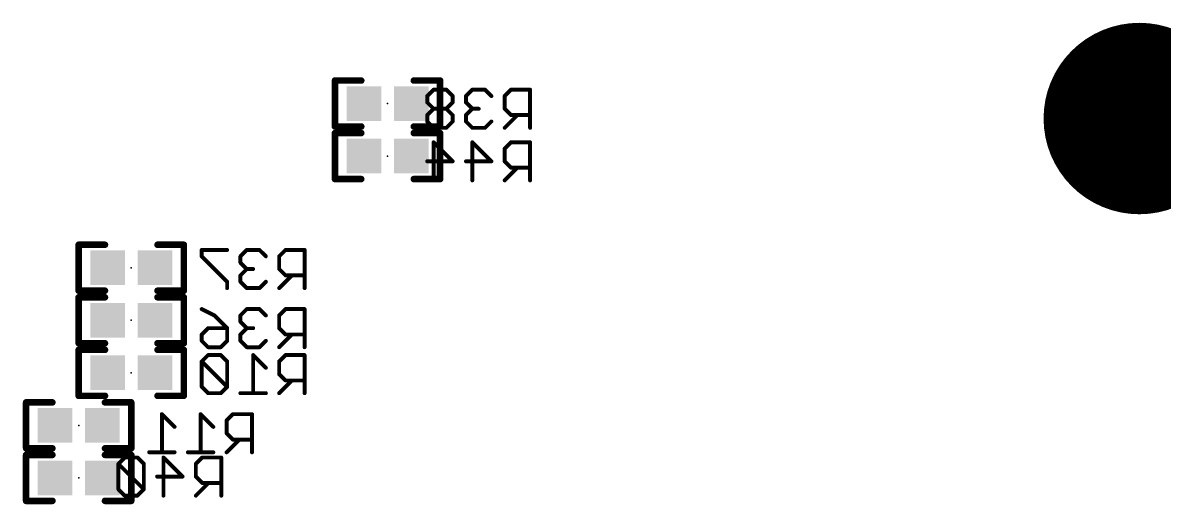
# Model space of a CAD drawing. Extents: x -36 to 36, y -94 to 86.
# Drawn here: x -10.86 to 11.2, y 15.11 to 24.42 of the extents above; entities that cross this region are included whole.
import ezdxf

# ---------------------------------------------------------------- set-up
doc = ezdxf.new("R2010")
doc.units = 0
for name, color, linetype in [('20', 7, 'CONTINUOUS'), ('22', 253, 'CONTINUOUS'), ('24', 7, 'CONTINUOUS'), ('26', 253, 'CONTINUOUS'), ('30', 253, 'CONTINUOUS'), ('32', 253, 'CONTINUOUS')]:
    doc.layers.add(name, color=color, linetype=linetype)

# ---------------------------------------------------------------- blocks, each defined once
blk = doc.blocks.new('RECT')
blk.add_solid([(-0.5, -0.5), (0.5, -0.5), (-0.5, 0.5), (0.5, 0.5)])

msp = doc.modelspace()

# ---------------------------------------------------------------- linework, layer by layer
at = {"layer": '20'}
msp.add_circle((10.72, 22.57), 1.8, dxfattribs=at)
at = {"layer": '22', "const_width": 0.0635}
for points in [[(-4.7943, 23.3045, 1), (-4.8578, 23.3045)], [(-4.826, 23.3362, 1), (-4.826, 23.2728)], [(-4.318, 23.2728, 1), (-4.318, 23.3362)], [(-3.302, 23.3362, 1), (-3.302, 23.2728)], [(-2.7622, 23.3045, 1), (-2.8258, 23.3045)], [(-2.794, 23.2728, 1), (-2.794, 23.3362)], [(-4.8578, 22.4155, 1), (-4.7943, 22.4155)], [(-4.7943, 22.2885, 1), (-4.8578, 22.2885)], [(-4.826, 22.4473, 1), (-4.826, 22.3838)], [(-4.826, 22.3203, 1), (-4.826, 22.2568)], [(-4.318, 22.3838, 1), (-4.318, 22.4473)], [(-4.318, 22.2568, 1), (-4.318, 22.3203)], [(-3.302, 22.4473, 1), (-3.302, 22.3838)], [(-3.302, 22.3203, 1), (-3.302, 22.2568)], [(-2.8258, 22.4155, 1), (-2.7622, 22.4155)], [(-2.7622, 22.2885, 1), (-2.8258, 22.2885)], [(-2.794, 22.3838, 1), (-2.794, 22.4473)], [(-2.794, 22.2568, 1), (-2.794, 22.3203)], [(-4.8578, 21.3995, 1), (-4.7943, 21.3995)], [(-4.826, 21.4312, 1), (-4.826, 21.3678)], [(-4.318, 21.3678, 1), (-4.318, 21.4312)], [(-3.302, 21.4312, 1), (-3.302, 21.3678)], [(-2.8258, 21.3995, 1), (-2.7622, 21.3995)], [(-2.794, 21.3678, 1), (-2.794, 21.4312)], [(-9.7472, 20.1295, 1), (-9.8108, 20.1295)], [(-9.779, 20.1612, 1), (-9.779, 20.0978)], [(-9.271, 20.0978, 1), (-9.271, 20.1612)], [(-8.255, 20.1612, 1), (-8.255, 20.0978)], [(-7.7153, 20.1295, 1), (-7.7788, 20.1295)], [(-7.747, 20.0978, 1), (-7.747, 20.1612)], [(-9.8108, 19.2405, 1), (-9.7472, 19.2405)], [(-9.779, 19.2722, 1), (-9.779, 19.2088)], [(-9.271, 19.2088, 1), (-9.271, 19.2722)], [(-8.255, 19.2722, 1), (-8.255, 19.2088)], [(-7.7788, 19.2405, 1), (-7.7153, 19.2405)], [(-7.747, 19.2088, 1), (-7.747, 19.2722)], [(-9.7472, 19.1135, 1), (-9.8108, 19.1135)], [(-9.779, 19.1453, 1), (-9.779, 19.0818)], [(-9.271, 19.0818, 1), (-9.271, 19.1453)], [(-8.255, 19.1453, 1), (-8.255, 19.0818)], [(-7.7153, 19.1135, 1), (-7.7788, 19.1135)], [(-7.747, 19.0818, 1), (-7.747, 19.1453)], [(-9.8108, 18.2245, 1), (-9.7472, 18.2245)], [(-9.7472, 18.0975, 1), (-9.8108, 18.0975)], [(-9.779, 18.2563, 1), (-9.779, 18.1928)], [(-9.779, 18.1292, 1), (-9.779, 18.0658)], [(-9.271, 18.1928, 1), (-9.271, 18.2563)], [(-9.271, 18.0658, 1), (-9.271, 18.1292)], [(-8.255, 18.2563, 1), (-8.255, 18.1928)], [(-8.255, 18.1292, 1), (-8.255, 18.0658)], [(-7.7788, 18.2245, 1), (-7.7153, 18.2245)], [(-7.7153, 18.0975, 1), (-7.7788, 18.0975)], [(-7.747, 18.1928, 1), (-7.747, 18.2563)], [(-7.747, 18.0658, 1), (-7.747, 18.1292)], [(-9.8108, 17.2085, 1), (-9.7472, 17.2085)], [(-9.779, 17.2402, 1), (-9.779, 17.1768)], [(-9.271, 17.1768, 1), (-9.271, 17.2402)], [(-8.255, 17.2402, 1), (-8.255, 17.1768)], [(-7.7788, 17.2085, 1), (-7.7153, 17.2085)], [(-7.747, 17.1768, 1), (-7.747, 17.2402)], [(-10.7632, 17.0815, 1), (-10.8268, 17.0815)], [(-10.795, 17.1133, 1), (-10.795, 17.0498)], [(-10.287, 17.0498, 1), (-10.287, 17.1133)], [(-9.271, 17.1133, 1), (-9.271, 17.0498)], [(-8.7312, 17.0815, 1), (-8.7948, 17.0815)], [(-8.763, 17.0498, 1), (-8.763, 17.1133)], [(-10.8268, 16.1925, 1), (-10.7632, 16.1925)], [(-10.7632, 16.0655, 1), (-10.8268, 16.0655)], [(-10.795, 16.2242, 1), (-10.795, 16.1608)], [(-10.795, 16.0972, 1), (-10.795, 16.0338)], [(-10.287, 16.1608, 1), (-10.287, 16.2242)], [(-10.287, 16.0338, 1), (-10.287, 16.0972)], [(-9.271, 16.2242, 1), (-9.271, 16.1608)], [(-9.271, 16.0972, 1), (-9.271, 16.0338)], [(-8.7948, 16.1925, 1), (-8.7312, 16.1925)], [(-8.7312, 16.0655, 1), (-8.7948, 16.0655)], [(-8.763, 16.1608, 1), (-8.763, 16.2242)], [(-8.763, 16.0338, 1), (-8.763, 16.0972)], [(-10.795, 15.2083, 1), (-10.795, 15.1448)], [(-10.287, 15.1448, 1), (-10.287, 15.2083)], [(-9.271, 15.2083, 1), (-9.271, 15.1448)], [(-8.763, 15.1448, 1), (-8.763, 15.2083)], [(-10.8268, 15.1765, 1), (-10.7632, 15.1765)], [(-8.7948, 15.1765, 1), (-8.7312, 15.1765)]]:
    msp.add_lwpolyline(points, format="xyb", dxfattribs=at)
at = {"layer": '22', "const_width": 0.127}
for points in [[(-4.826, 22.4155), (-4.826, 23.3045)], [(-4.826, 23.3045), (-4.318, 23.3045)], [(-3.302, 23.3045), (-2.794, 23.3045)], [(-2.794, 23.3045), (-2.794, 22.4155)], [(-4.318, 22.4155), (-4.826, 22.4155)], [(-4.826, 21.3995), (-4.826, 22.2885)], [(-4.826, 22.2885), (-4.318, 22.2885)], [(-2.794, 22.4155), (-3.302, 22.4155)], [(-3.302, 22.2885), (-2.794, 22.2885)], [(-2.794, 22.2885), (-2.794, 21.3995)], [(-4.318, 21.3995), (-4.826, 21.3995)], [(-2.794, 21.3995), (-3.302, 21.3995)], [(-9.779, 19.2405), (-9.779, 20.1295)], [(-9.779, 20.1295), (-9.271, 20.1295)], [(-8.255, 20.1295), (-7.747, 20.1295)], [(-7.747, 20.1295), (-7.747, 19.2405)], [(-9.271, 19.2405), (-9.779, 19.2405)], [(-7.747, 19.2405), (-8.255, 19.2405)], [(-9.779, 18.2245), (-9.779, 19.1135)], [(-9.779, 19.1135), (-9.271, 19.1135)], [(-8.255, 19.1135), (-7.747, 19.1135)], [(-7.747, 19.1135), (-7.747, 18.2245)], [(-9.271, 18.2245), (-9.779, 18.2245)], [(-9.779, 17.2085), (-9.779, 18.0975)], [(-9.779, 18.0975), (-9.271, 18.0975)], [(-7.747, 18.2245), (-8.255, 18.2245)], [(-8.255, 18.0975), (-7.747, 18.0975)], [(-7.747, 18.0975), (-7.747, 17.2085)], [(-9.271, 17.2085), (-9.779, 17.2085)], [(-7.747, 17.2085), (-8.255, 17.2085)], [(-10.795, 16.1925), (-10.795, 17.0815)], [(-10.795, 17.0815), (-10.287, 17.0815)], [(-9.271, 17.0815), (-8.763, 17.0815)], [(-8.763, 17.0815), (-8.763, 16.1925)], [(-10.287, 16.1925), (-10.795, 16.1925)], [(-10.795, 15.1765), (-10.795, 16.0655)], [(-10.795, 16.0655), (-10.287, 16.0655)], [(-8.763, 16.1925), (-9.271, 16.1925)], [(-9.271, 16.0655), (-8.763, 16.0655)], [(-8.763, 16.0655), (-8.763, 15.1765)], [(-10.287, 15.1765), (-10.795, 15.1765)], [(-8.763, 15.1765), (-9.271, 15.1765)]]:
    msp.add_lwpolyline(points, dxfattribs=at)
at = {"layer": '24'}
for p in [(-3.81, 22.86), (-3.81, 21.844), (-8.763, 19.685), (-8.763, 18.669), (-8.763, 17.653), (-9.779, 16.637), (-9.779, 15.621)]:
    msp.add_point(p, dxfattribs=at)
at = {"layer": '26', "const_width": 0.0762}
for points in [[(-2.9195, 23.1273), (-3.0424, 23.0045)], [(-2.6738, 23.1273), (-2.9195, 23.1273)], [(-2.5509, 23.0045), (-2.6738, 23.1273)], [(-2.1711, 23.1273), (-2.294, 23.0045)], [(-1.9254, 23.1273), (-2.1711, 23.1273)], [(-1.8025, 23.0045), (-1.9254, 23.1273)], [(-1.4227, 23.1273), (-1.5456, 23.0045)], [(-1.0541, 23.1273), (-1.4227, 23.1273)], [(-1.0541, 22.3901), (-1.0541, 23.1273)], [(-3.0424, 23.0045), (-3.0424, 22.8816)], [(-2.5509, 22.8816), (-2.5509, 23.0045)], [(-2.294, 23.0045), (-2.294, 22.8816)], [(-1.5456, 23.0045), (-1.5456, 22.7587)], [(-3.0424, 22.8816), (-2.9195, 22.7587)], [(-2.9195, 22.7587), (-3.0424, 22.6358)], [(-2.6738, 22.7587), (-2.9195, 22.7587)], [(-2.6738, 22.7587), (-2.5509, 22.8816)], [(-2.5509, 22.6358), (-2.6738, 22.7587)], [(-2.294, 22.8816), (-2.1711, 22.7587)], [(-2.1711, 22.7587), (-2.294, 22.6358)], [(-2.1711, 22.7587), (-2.0483, 22.7587)], [(-1.5456, 22.7587), (-1.4227, 22.6358)], [(-3.0424, 22.6358), (-3.0424, 22.513)], [(-3.0424, 22.513), (-2.9195, 22.3901)], [(-2.6738, 22.3901), (-2.5509, 22.513)], [(-2.5509, 22.513), (-2.5509, 22.6358)], [(-2.294, 22.6358), (-2.294, 22.513)], [(-2.294, 22.513), (-2.1711, 22.3901)], [(-1.9254, 22.3901), (-1.8025, 22.513)], [(-1.2998, 22.6358), (-1.5456, 22.3901)], [(-1.4227, 22.6358), (-1.0541, 22.6358)], [(-2.9195, 22.3901), (-2.6738, 22.3901)], [(-2.1711, 22.3901), (-1.9254, 22.3901)], [(-2.9195, 21.3741), (-2.9195, 22.1113)], [(-2.9195, 22.1113), (-2.5509, 21.7427)], [(-2.1711, 21.3741), (-2.1711, 22.1113)], [(-2.1711, 22.1113), (-1.8025, 21.7427)], [(-1.4227, 22.1113), (-1.5456, 21.9885)], [(-1.0541, 22.1113), (-1.4227, 22.1113)], [(-1.0541, 21.3741), (-1.0541, 22.1113)], [(-1.5456, 21.9885), (-1.5456, 21.7427)], [(-2.5509, 21.7427), (-3.0424, 21.7427)], [(-1.8025, 21.7427), (-2.294, 21.7427)], [(-1.5456, 21.7427), (-1.4227, 21.6198)], [(-1.2998, 21.6198), (-1.5456, 21.3741)], [(-1.4227, 21.6198), (-1.0541, 21.6198)], [(-6.9097, 20.0285), (-7.4012, 20.0285)], [(-7.4012, 20.0285), (-7.4012, 19.9057)], [(-7.4012, 19.9057), (-6.9097, 19.4142)], [(-6.5299, 20.0285), (-6.6528, 19.9057)], [(-6.6528, 19.9057), (-6.6528, 19.7828)], [(-6.2841, 20.0285), (-6.5299, 20.0285)], [(-6.1613, 19.9057), (-6.2841, 20.0285)], [(-5.7815, 20.0285), (-5.9043, 19.9057)], [(-5.9043, 19.9057), (-5.9043, 19.6599)], [(-5.4129, 20.0285), (-5.7815, 20.0285)], [(-5.4129, 19.2913), (-5.4129, 20.0285)], [(-6.6528, 19.7828), (-6.5299, 19.6599)], [(-6.5299, 19.6599), (-6.6528, 19.537)], [(-6.5299, 19.6599), (-6.407, 19.6599)], [(-5.9043, 19.6599), (-5.7815, 19.537)], [(-6.9097, 19.4142), (-6.9097, 19.2913)], [(-6.6528, 19.537), (-6.6528, 19.4142)], [(-6.6528, 19.4142), (-6.5299, 19.2913)], [(-6.2841, 19.2913), (-6.1613, 19.4142)], [(-5.6586, 19.537), (-5.9043, 19.2913)], [(-5.7815, 19.537), (-5.4129, 19.537)], [(-6.5299, 19.2913), (-6.2841, 19.2913)], [(-7.4012, 18.8855), (-7.1554, 18.7627)], [(-7.1554, 18.7627), (-6.9097, 18.5169)], [(-6.5299, 18.8855), (-6.6528, 18.7627)], [(-6.6528, 18.7627), (-6.6528, 18.6398)], [(-6.2841, 18.8855), (-6.5299, 18.8855)], [(-6.1613, 18.7627), (-6.2841, 18.8855)], [(-5.7815, 18.8855), (-5.9043, 18.7627)], [(-5.9043, 18.7627), (-5.9043, 18.5169)], [(-5.4129, 18.8855), (-5.7815, 18.8855)], [(-5.4129, 18.1483), (-5.4129, 18.8855)], [(-7.4012, 18.394), (-7.2783, 18.5169)], [(-7.2783, 18.5169), (-6.9097, 18.5169)], [(-6.9097, 18.5169), (-6.9097, 18.2712)], [(-6.6528, 18.6398), (-6.5299, 18.5169)], [(-6.5299, 18.5169), (-6.6528, 18.394)], [(-6.5299, 18.5169), (-6.407, 18.5169)], [(-5.9043, 18.5169), (-5.7815, 18.394)], [(-7.4012, 18.2712), (-7.4012, 18.394)], [(-7.2783, 18.1483), (-7.4012, 18.2712)], [(-6.9097, 18.2712), (-7.0326, 18.1483)], [(-6.6528, 18.394), (-6.6528, 18.2712)], [(-6.6528, 18.2712), (-6.5299, 18.1483)], [(-6.2841, 18.1483), (-6.1613, 18.2712)], [(-5.6586, 18.394), (-5.9043, 18.1483)], [(-5.7815, 18.394), (-5.4129, 18.394)], [(-7.0326, 18.1483), (-7.2783, 18.1483)], [(-6.5299, 18.1483), (-6.2841, 18.1483)], [(-7.2783, 17.9965), (-7.4012, 17.8737)], [(-7.4012, 17.8737), (-7.4012, 17.3822)], [(-6.9097, 17.3822), (-7.4012, 17.8737)], [(-7.0326, 17.9965), (-7.2783, 17.9965)], [(-6.9097, 17.8737), (-7.0326, 17.9965)], [(-6.9097, 17.3822), (-6.9097, 17.8737)], [(-6.1613, 17.7508), (-6.407, 17.9965)], [(-6.407, 17.9965), (-6.407, 17.2593)], [(-5.7815, 17.9965), (-5.9043, 17.8737)], [(-5.9043, 17.8737), (-5.9043, 17.6279)], [(-5.4129, 17.9965), (-5.7815, 17.9965)], [(-5.4129, 17.2593), (-5.4129, 17.9965)], [(-5.9043, 17.6279), (-5.7815, 17.505)], [(-5.6586, 17.505), (-5.9043, 17.2593)], [(-5.7815, 17.505), (-5.4129, 17.505)], [(-7.4012, 17.3822), (-7.2783, 17.2593)], [(-7.2783, 17.2593), (-7.0326, 17.2593)], [(-7.0326, 17.2593), (-6.9097, 17.3822)], [(-6.1613, 17.2593), (-6.6528, 17.2593)], [(-7.9257, 16.6078), (-8.1714, 16.8535)], [(-8.1714, 16.8535), (-8.1714, 16.1163)], [(-7.1773, 16.6078), (-7.423, 16.8535)], [(-7.423, 16.8535), (-7.423, 16.1163)], [(-6.7975, 16.8535), (-6.9203, 16.7307)], [(-6.9203, 16.7307), (-6.9203, 16.4849)], [(-6.4289, 16.8535), (-6.7975, 16.8535)], [(-6.4289, 16.1163), (-6.4289, 16.8535)], [(-6.9203, 16.4849), (-6.7975, 16.362)], [(-6.6746, 16.362), (-6.9203, 16.1163)], [(-6.7975, 16.362), (-6.4289, 16.362)], [(-7.9257, 16.1163), (-8.4172, 16.1163)], [(-7.1773, 16.1163), (-7.6688, 16.1163)], [(-8.8885, 16.0153), (-9.0114, 15.8925)], [(-9.0114, 15.8925), (-9.0114, 15.401)], [(-8.5199, 15.401), (-9.0114, 15.8925)], [(-8.6428, 16.0153), (-8.8885, 16.0153)], [(-8.5199, 15.8925), (-8.6428, 16.0153)], [(-8.5199, 15.401), (-8.5199, 15.8925)], [(-8.1401, 15.2781), (-8.1401, 16.0153)], [(-8.1401, 16.0153), (-7.7715, 15.6467)], [(-7.3917, 16.0153), (-7.5146, 15.8925)], [(-7.5146, 15.8925), (-7.5146, 15.6467)], [(-7.0231, 16.0153), (-7.3917, 16.0153)], [(-7.0231, 15.2781), (-7.0231, 16.0153)], [(-7.7715, 15.6467), (-8.263, 15.6467)], [(-7.5146, 15.6467), (-7.3917, 15.5238)], [(-7.2688, 15.5238), (-7.5146, 15.2781)], [(-7.3917, 15.5238), (-7.0231, 15.5238)], [(-9.0114, 15.401), (-8.8885, 15.2781)], [(-8.8885, 15.2781), (-8.6428, 15.2781)], [(-8.6428, 15.2781), (-8.5199, 15.401)]]:
    msp.add_lwpolyline(points, dxfattribs=at)
at = {"layer": '26', "const_width": 0.0381}
for points in [[(-2.9195, 23.1464, 1), (-2.9195, 23.1083)], [(-2.9061, 23.1139, 1), (-2.933, 23.1408)], [(-2.6603, 23.1408, 1), (-2.6873, 23.1139)], [(-2.6738, 23.1083, 1), (-2.6738, 23.1464)], [(-2.1711, 23.1464, 1), (-2.1711, 23.1083)], [(-2.1577, 23.1139, 1), (-2.1846, 23.1408)], [(-1.9119, 23.1408, 1), (-1.9389, 23.1139)], [(-1.9254, 23.1083, 1), (-1.9254, 23.1464)], [(-1.4227, 23.1464, 1), (-1.4227, 23.1083)], [(-1.4092, 23.1139, 1), (-1.4362, 23.1408)], [(-1.0351, 23.1273, 1), (-1.0732, 23.1273)], [(-1.0541, 23.1083, 1), (-1.0541, 23.1464)], [(-3.0234, 23.0045, 1), (-3.0615, 23.0045)], [(-3.0559, 23.0179, 1), (-3.0289, 22.991)], [(-2.5319, 23.0045, 1), (-2.57, 23.0045)], [(-2.5644, 22.991, 1), (-2.5375, 23.0179)], [(-2.275, 23.0045, 1), (-2.3131, 23.0045)], [(-2.3075, 23.0179, 1), (-2.2805, 22.991)], [(-1.816, 22.991, 1), (-1.789, 23.0179)], [(-1.5265, 23.0045, 1), (-1.5646, 23.0045)], [(-1.5591, 23.0179, 1), (-1.5321, 22.991)], [(-3.0615, 22.8816, 1), (-3.0234, 22.8816)], [(-3.0289, 22.8951, 1), (-3.0559, 22.8681)], [(-2.9195, 22.7778, 1), (-2.9195, 22.7397)], [(-2.9061, 22.7452, 1), (-2.933, 22.7722)], [(-2.933, 22.7452, 1), (-2.9061, 22.7722)], [(-2.6603, 22.7722, 1), (-2.6873, 22.7452)], [(-2.6873, 22.7722, 1), (-2.6603, 22.7452)], [(-2.6738, 22.7397, 1), (-2.6738, 22.7778)], [(-2.57, 22.8816, 1), (-2.5319, 22.8816)], [(-2.5375, 22.8681, 1), (-2.5644, 22.8951)], [(-2.2805, 22.8951, 1), (-2.3075, 22.8681)], [(-2.3131, 22.8816, 1), (-2.275, 22.8816)], [(-2.1711, 22.7778, 1), (-2.1711, 22.7397)], [(-2.1577, 22.7452, 1), (-2.1846, 22.7722)], [(-2.1846, 22.7452, 1), (-2.1577, 22.7722)], [(-2.0483, 22.7397, 1), (-2.0483, 22.7778)], [(-1.5321, 22.7722, 1), (-1.5591, 22.7452)], [(-1.5646, 22.7587, 1), (-1.5265, 22.7587)], [(-3.0234, 22.6358, 1), (-3.0615, 22.6358)], [(-3.0615, 22.513, 1), (-3.0234, 22.513)], [(-3.0559, 22.6493, 1), (-3.0289, 22.6224)], [(-3.0289, 22.5264, 1), (-3.0559, 22.4995)], [(-2.5319, 22.6358, 1), (-2.57, 22.6358)], [(-2.57, 22.513, 1), (-2.5319, 22.513)], [(-2.5644, 22.6224, 1), (-2.5375, 22.6493)], [(-2.5375, 22.4995, 1), (-2.5644, 22.5264)], [(-2.275, 22.6358, 1), (-2.3131, 22.6358)], [(-2.3075, 22.6493, 1), (-2.2805, 22.6224)], [(-2.2805, 22.5264, 1), (-2.3075, 22.4995)], [(-2.3131, 22.513, 1), (-2.275, 22.513)], [(-1.789, 22.4995, 1), (-1.816, 22.5264)], [(-1.4227, 22.6549, 1), (-1.4227, 22.6168)], [(-1.4362, 22.6224, 1), (-1.4092, 22.6493)], [(-1.2864, 22.6224, 1), (-1.3133, 22.6493)], [(-1.0541, 22.6168, 1), (-1.0541, 22.6549)], [(-2.9195, 22.4092, 1), (-2.9195, 22.3711)], [(-2.933, 22.3766, 1), (-2.9061, 22.4036)], [(-2.6873, 22.4036, 1), (-2.6603, 22.3766)], [(-2.6738, 22.3711, 1), (-2.6738, 22.4092)], [(-2.1711, 22.4092, 1), (-2.1711, 22.3711)], [(-2.1846, 22.3766, 1), (-2.1577, 22.4036)], [(-1.9389, 22.4036, 1), (-1.9119, 22.3766)], [(-1.9254, 22.3711, 1), (-1.9254, 22.4092)], [(-1.5591, 22.4036, 1), (-1.5321, 22.3766)], [(-1.0732, 22.3901, 1), (-1.0351, 22.3901)], [(-2.9005, 22.1113, 1), (-2.9386, 22.1113)], [(-2.9061, 22.1248, 1), (-2.933, 22.0979)], [(-2.1521, 22.1113, 1), (-2.1902, 22.1113)], [(-2.1577, 22.1248, 1), (-2.1846, 22.0979)], [(-1.4227, 22.1304, 1), (-1.4227, 22.0923)], [(-1.4092, 22.0979, 1), (-1.4362, 22.1248)], [(-1.0351, 22.1113, 1), (-1.0732, 22.1113)], [(-1.0541, 22.0923, 1), (-1.0541, 22.1304)], [(-1.5265, 21.9885, 1), (-1.5646, 21.9885)], [(-1.5591, 22.0019, 1), (-1.5321, 21.975)], [(-3.0424, 21.7618, 1), (-3.0424, 21.7237)], [(-2.5644, 21.7292, 1), (-2.5375, 21.7562)], [(-2.5509, 21.7237, 1), (-2.5509, 21.7618)], [(-2.294, 21.7618, 1), (-2.294, 21.7237)], [(-1.816, 21.7292, 1), (-1.789, 21.7562)], [(-1.8025, 21.7237, 1), (-1.8025, 21.7618)], [(-1.5321, 21.7562, 1), (-1.5591, 21.7292)], [(-1.5646, 21.7427, 1), (-1.5265, 21.7427)], [(-1.4227, 21.6389, 1), (-1.4227, 21.6008)], [(-1.4362, 21.6064, 1), (-1.4092, 21.6333)], [(-1.2864, 21.6064, 1), (-1.3133, 21.6333)], [(-1.0541, 21.6008, 1), (-1.0541, 21.6389)], [(-1.5591, 21.3876, 1), (-1.5321, 21.3606)], [(-2.9386, 21.3741, 1), (-2.9005, 21.3741)], [(-2.1902, 21.3741, 1), (-2.1521, 21.3741)], [(-1.0732, 21.3741, 1), (-1.0351, 21.3741)], [(-7.4012, 20.0476, 1), (-7.4012, 20.0095)], [(-7.3821, 20.0285, 1), (-7.4202, 20.0285)], [(-7.4202, 19.9057, 1), (-7.3821, 19.9057)], [(-7.3877, 19.9191, 1), (-7.4146, 19.8922)], [(-6.9097, 20.0095, 1), (-6.9097, 20.0476)], [(-6.6337, 19.9057, 1), (-6.6718, 19.9057)], [(-6.6662, 19.9191, 1), (-6.6393, 19.8922)], [(-6.5299, 20.0476, 1), (-6.5299, 20.0095)], [(-6.5164, 20.0151, 1), (-6.5434, 20.042)], [(-6.2707, 20.042, 1), (-6.2976, 20.0151)], [(-6.2841, 20.0095, 1), (-6.2841, 20.0476)], [(-6.1747, 19.8922, 1), (-6.1478, 19.9191)], [(-5.8853, 19.9057, 1), (-5.9234, 19.9057)], [(-5.9178, 19.9191, 1), (-5.8909, 19.8922)], [(-5.7815, 20.0476, 1), (-5.7815, 20.0095)], [(-5.768, 20.0151, 1), (-5.7949, 20.042)], [(-5.3938, 20.0285, 1), (-5.4319, 20.0285)], [(-5.4129, 20.0095, 1), (-5.4129, 20.0476)], [(-6.6393, 19.7963, 1), (-6.6662, 19.7693)], [(-6.6718, 19.7828, 1), (-6.6337, 19.7828)], [(-6.5299, 19.679, 1), (-6.5299, 19.6409)], [(-6.5164, 19.6464, 1), (-6.5434, 19.6734)], [(-6.5434, 19.6464, 1), (-6.5164, 19.6734)], [(-6.407, 19.6409, 1), (-6.407, 19.679)], [(-5.8909, 19.6734, 1), (-5.9178, 19.6464)], [(-5.9234, 19.6599, 1), (-5.8853, 19.6599)], [(-6.8906, 19.4142, 1), (-6.9287, 19.4142)], [(-6.9232, 19.4007, 1), (-6.8962, 19.4276)], [(-6.6337, 19.537, 1), (-6.6718, 19.537)], [(-6.6718, 19.4142, 1), (-6.6337, 19.4142)], [(-6.6662, 19.5505, 1), (-6.6393, 19.5236)], [(-6.6393, 19.4276, 1), (-6.6662, 19.4007)], [(-6.1478, 19.4007, 1), (-6.1747, 19.4276)], [(-5.7815, 19.5561, 1), (-5.7815, 19.518)], [(-5.7949, 19.5236, 1), (-5.768, 19.5505)], [(-5.6451, 19.5236, 1), (-5.6721, 19.5505)], [(-5.4129, 19.518, 1), (-5.4129, 19.5561)], [(-6.9287, 19.2913, 1), (-6.8906, 19.2913)], [(-6.5299, 19.3103, 1), (-6.5299, 19.2722)], [(-6.5434, 19.2778, 1), (-6.5164, 19.3048)], [(-6.2976, 19.3048, 1), (-6.2707, 19.2778)], [(-6.2841, 19.2722, 1), (-6.2841, 19.3103)], [(-5.9178, 19.3048, 1), (-5.8909, 19.2778)], [(-5.4319, 19.2913, 1), (-5.3938, 19.2913)], [(-7.3926, 18.9026, 1), (-7.4097, 18.8685)], [(-7.142, 18.7761, 1), (-7.1689, 18.7492)], [(-7.1639, 18.7456, 1), (-7.1469, 18.7797)], [(-6.6337, 18.7627, 1), (-6.6718, 18.7627)], [(-6.6662, 18.7761, 1), (-6.6393, 18.7492)], [(-6.5299, 18.9046, 1), (-6.5299, 18.8665)], [(-6.5164, 18.8721, 1), (-6.5434, 18.899)], [(-6.2707, 18.899, 1), (-6.2976, 18.8721)], [(-6.2841, 18.8665, 1), (-6.2841, 18.9046)], [(-6.1747, 18.7492, 1), (-6.1478, 18.7761)], [(-5.8853, 18.7627, 1), (-5.9234, 18.7627)], [(-5.9178, 18.7761, 1), (-5.8909, 18.7492)], [(-5.7815, 18.9046, 1), (-5.7815, 18.8665)], [(-5.768, 18.8721, 1), (-5.7949, 18.899)], [(-5.3938, 18.8855, 1), (-5.4319, 18.8855)], [(-5.4129, 18.8665, 1), (-5.4129, 18.9046)], [(-7.2783, 18.536, 1), (-7.2783, 18.4979)], [(-7.2648, 18.5034, 1), (-7.2918, 18.5304)], [(-6.8906, 18.5169, 1), (-6.9287, 18.5169)], [(-6.9232, 18.5034, 1), (-6.8962, 18.5304)], [(-6.9097, 18.4979, 1), (-6.9097, 18.536)], [(-6.6393, 18.6533, 1), (-6.6662, 18.6263)], [(-6.6718, 18.6398, 1), (-6.6337, 18.6398)], [(-6.5299, 18.536, 1), (-6.5299, 18.4979)], [(-6.5164, 18.5034, 1), (-6.5434, 18.5304)], [(-6.5434, 18.5034, 1), (-6.5164, 18.5304)], [(-6.407, 18.4979, 1), (-6.407, 18.536)], [(-5.8909, 18.5304, 1), (-5.9178, 18.5034)], [(-5.9234, 18.5169, 1), (-5.8853, 18.5169)], [(-7.3821, 18.394, 1), (-7.4202, 18.394)], [(-7.4146, 18.4075, 1), (-7.3877, 18.3806)], [(-7.3877, 18.2846, 1), (-7.4146, 18.2577)], [(-6.8962, 18.2577, 1), (-6.9232, 18.2846)], [(-6.6337, 18.394, 1), (-6.6718, 18.394)], [(-6.6662, 18.4075, 1), (-6.6393, 18.3806)], [(-6.6393, 18.2846, 1), (-6.6662, 18.2577)], [(-6.1478, 18.2577, 1), (-6.1747, 18.2846)], [(-5.7815, 18.4131, 1), (-5.7815, 18.375)], [(-5.7949, 18.3806, 1), (-5.768, 18.4075)], [(-5.6451, 18.3806, 1), (-5.6721, 18.4075)], [(-5.4129, 18.375, 1), (-5.4129, 18.4131)], [(-7.4202, 18.2712, 1), (-7.3821, 18.2712)], [(-7.2783, 18.1674, 1), (-7.2783, 18.1293)], [(-7.2918, 18.1348, 1), (-7.2648, 18.1618)], [(-7.046, 18.1618, 1), (-7.0191, 18.1348)], [(-7.0326, 18.1293, 1), (-7.0326, 18.1674)], [(-6.9287, 18.2712, 1), (-6.8906, 18.2712)], [(-6.6718, 18.2712, 1), (-6.6337, 18.2712)], [(-6.5299, 18.1674, 1), (-6.5299, 18.1293)], [(-6.5434, 18.1348, 1), (-6.5164, 18.1618)], [(-6.2976, 18.1618, 1), (-6.2707, 18.1348)], [(-6.2841, 18.1293, 1), (-6.2841, 18.1674)], [(-5.9178, 18.1618, 1), (-5.8909, 18.1348)], [(-5.4319, 18.1483, 1), (-5.3938, 18.1483)], [(-7.3821, 17.8737, 1), (-7.4202, 17.8737)], [(-7.3877, 17.8871, 1), (-7.4146, 17.8602)], [(-7.4146, 17.8871, 1), (-7.3877, 17.8602)], [(-7.2783, 18.0156, 1), (-7.2783, 17.9775)], [(-7.2648, 17.9831, 1), (-7.2918, 18.01)], [(-7.0191, 18.01, 1), (-7.046, 17.9831)], [(-7.0326, 17.9775, 1), (-7.0326, 18.0156)], [(-6.8906, 17.8737, 1), (-6.9287, 17.8737)], [(-6.9232, 17.8602, 1), (-6.8962, 17.8871)], [(-6.3935, 18.01, 1), (-6.4205, 17.9831)], [(-6.388, 17.9965, 1), (-6.4261, 17.9965)], [(-5.8853, 17.8737, 1), (-5.9234, 17.8737)], [(-5.9178, 17.8871, 1), (-5.8909, 17.8602)], [(-5.7815, 18.0156, 1), (-5.7815, 17.9775)], [(-5.768, 17.9831, 1), (-5.7949, 18.01)], [(-5.3938, 17.9965, 1), (-5.4319, 17.9965)], [(-5.4129, 17.9775, 1), (-5.4129, 18.0156)], [(-6.1747, 17.7373, 1), (-6.1478, 17.7643)], [(-5.8909, 17.6414, 1), (-5.9178, 17.6144)], [(-5.9234, 17.6279, 1), (-5.8853, 17.6279)], [(-5.7815, 17.5241, 1), (-5.7815, 17.486)], [(-5.7949, 17.4916, 1), (-5.768, 17.5185)], [(-5.6451, 17.4916, 1), (-5.6721, 17.5185)], [(-5.4129, 17.486, 1), (-5.4129, 17.5241)], [(-7.4202, 17.3822, 1), (-7.3821, 17.3822)], [(-7.3877, 17.3956, 1), (-7.4146, 17.3687)], [(-7.2783, 17.2783, 1), (-7.2783, 17.2402)], [(-7.2918, 17.2458, 1), (-7.2648, 17.2728)], [(-7.046, 17.2728, 1), (-7.0191, 17.2458)], [(-7.0326, 17.2402, 1), (-7.0326, 17.2783)], [(-6.9287, 17.3822, 1), (-6.8906, 17.3822)], [(-6.8962, 17.3687, 1), (-6.9232, 17.3956)], [(-6.9232, 17.3687, 1), (-6.8962, 17.3956)], [(-6.6528, 17.2783, 1), (-6.6528, 17.2402)], [(-6.4261, 17.2593, 1), (-6.388, 17.2593)], [(-6.1613, 17.2402, 1), (-6.1613, 17.2783)], [(-5.9178, 17.2728, 1), (-5.8909, 17.2458)], [(-5.4319, 17.2593, 1), (-5.3938, 17.2593)], [(-8.1524, 16.8535, 1), (-8.1905, 16.8535)], [(-8.158, 16.867, 1), (-8.1849, 16.8401)], [(-7.4095, 16.867, 1), (-7.4365, 16.8401)], [(-7.404, 16.8535, 1), (-7.4421, 16.8535)], [(-6.9013, 16.7307, 1), (-6.9394, 16.7307)], [(-6.7975, 16.8726, 1), (-6.7975, 16.8345)], [(-6.784, 16.8401, 1), (-6.8109, 16.867)], [(-6.4098, 16.8535, 1), (-6.4479, 16.8535)], [(-6.4289, 16.8345, 1), (-6.4289, 16.8726)], [(-7.9392, 16.5943, 1), (-7.9122, 16.6213)], [(-7.1907, 16.5943, 1), (-7.1638, 16.6213)], [(-6.9338, 16.7441, 1), (-6.9069, 16.7172)], [(-6.9069, 16.4984, 1), (-6.9338, 16.4714)], [(-6.9394, 16.4849, 1), (-6.9013, 16.4849)], [(-6.7975, 16.3811, 1), (-6.7975, 16.343)], [(-6.8109, 16.3486, 1), (-6.784, 16.3755)], [(-6.6611, 16.3486, 1), (-6.6881, 16.3755)], [(-6.4289, 16.343, 1), (-6.4289, 16.3811)], [(-8.4172, 16.1354, 1), (-8.4172, 16.0973)], [(-8.1905, 16.1163, 1), (-8.1524, 16.1163)], [(-7.9257, 16.0973, 1), (-7.9257, 16.1354)], [(-7.6688, 16.1354, 1), (-7.6688, 16.0973)], [(-7.4421, 16.1163, 1), (-7.404, 16.1163)], [(-7.1773, 16.0973, 1), (-7.1773, 16.1354)], [(-6.9338, 16.1298, 1), (-6.9069, 16.1028)], [(-6.4479, 16.1163, 1), (-6.4098, 16.1163)], [(-8.9924, 15.8925, 1), (-9.0305, 15.8925)], [(-8.9979, 15.9059, 1), (-9.0249, 15.879)], [(-9.0249, 15.9059, 1), (-8.9979, 15.879)], [(-8.8885, 16.0344, 1), (-8.8885, 15.9963)], [(-8.8751, 16.0019, 1), (-8.902, 16.0288)], [(-8.6293, 16.0288, 1), (-8.6563, 16.0019)], [(-8.6428, 15.9963, 1), (-8.6428, 16.0344)], [(-8.5009, 15.8925, 1), (-8.539, 15.8925)], [(-8.5334, 15.879, 1), (-8.5065, 15.9059)], [(-8.1211, 16.0153, 1), (-8.1592, 16.0153)], [(-8.1267, 16.0288, 1), (-8.1536, 16.0019)], [(-7.5281, 15.9059, 1), (-7.5011, 15.879)], [(-7.4955, 15.8925, 1), (-7.5336, 15.8925)], [(-7.3917, 16.0344, 1), (-7.3917, 15.9963)], [(-7.3782, 16.0019, 1), (-7.4052, 16.0288)], [(-7.0041, 16.0153, 1), (-7.0422, 16.0153)], [(-7.0231, 15.9963, 1), (-7.0231, 16.0344)], [(-8.263, 15.6658, 1), (-8.263, 15.6277)], [(-7.785, 15.6332, 1), (-7.758, 15.6602)], [(-7.7715, 15.6277, 1), (-7.7715, 15.6658)], [(-7.5011, 15.6602, 1), (-7.5281, 15.6332)], [(-7.5336, 15.6467, 1), (-7.4955, 15.6467)], [(-7.3917, 15.5429, 1), (-7.3917, 15.5048)], [(-7.4052, 15.5104, 1), (-7.3782, 15.5373)], [(-7.2554, 15.5104, 1), (-7.2823, 15.5373)], [(-7.0231, 15.5048, 1), (-7.0231, 15.5429)], [(-8.9979, 15.4144, 1), (-9.0249, 15.3875)], [(-9.0305, 15.401, 1), (-8.9924, 15.401)], [(-8.8885, 15.2972, 1), (-8.8885, 15.2591)], [(-8.902, 15.2646, 1), (-8.8751, 15.2916)], [(-8.6563, 15.2916, 1), (-8.6293, 15.2646)], [(-8.6428, 15.2591, 1), (-8.6428, 15.2972)], [(-8.539, 15.401, 1), (-8.5009, 15.401)], [(-8.5065, 15.3875, 1), (-8.5334, 15.4144)], [(-8.5334, 15.3875, 1), (-8.5065, 15.4144)], [(-8.1592, 15.2781, 1), (-8.1211, 15.2781)], [(-7.5281, 15.2916, 1), (-7.5011, 15.2646)], [(-7.0422, 15.2781, 1), (-7.0041, 15.2781)]]:
    msp.add_lwpolyline(points, format="xyb", dxfattribs=at)
at = {"layer": '30', "const_width": 1.8508}
msp.add_lwpolyline([(10.72, 21.6446, 1), (10.72, 23.4954, 1), (10.72, 21.6446)], format="xyb", dxfattribs=at)

# ---------------------------------------------------------------- block references
at = {"layer": '30', "xscale": 0.6706, "yscale": 0.6706}
for p in [(-4.2672, 22.86), (-3.3528, 22.86), (-9.2202, 19.685), (-8.3058, 19.685), (-9.2202, 18.669), (-8.3058, 18.669), (-9.2202, 17.653), (-8.3058, 17.653)]:
    msp.add_blockref('RECT', p, dxfattribs=at)
at = {"layer": '30', "xscale": 0.6706, "yscale": 0.6706, "rotation": 180}
for p in [(-4.2672, 21.844), (-3.3528, 21.844), (-10.2362, 16.637), (-9.3218, 16.637), (-10.2362, 15.621), (-9.3218, 15.621)]:
    msp.add_blockref('RECT', p, dxfattribs=at)
at = {"layer": '32', "xscale": 0.6096, "yscale": 0.6096}
for p in [(-4.2672, 22.86), (-3.3528, 22.86), (-9.2202, 19.685), (-8.3058, 19.685), (-9.2202, 18.669), (-8.3058, 18.669), (-9.2202, 17.653), (-8.3058, 17.653)]:
    msp.add_blockref('RECT', p, dxfattribs=at)
at = {"layer": '32', "xscale": 0.6096, "yscale": 0.6096, "rotation": 180}
for p in [(-4.2672, 21.844), (-3.3528, 21.844), (-10.2362, 16.637), (-9.3218, 16.637), (-10.2362, 15.621), (-9.3218, 15.621)]:
    msp.add_blockref('RECT', p, dxfattribs=at)

doc.saveas('drawing.dxf')
